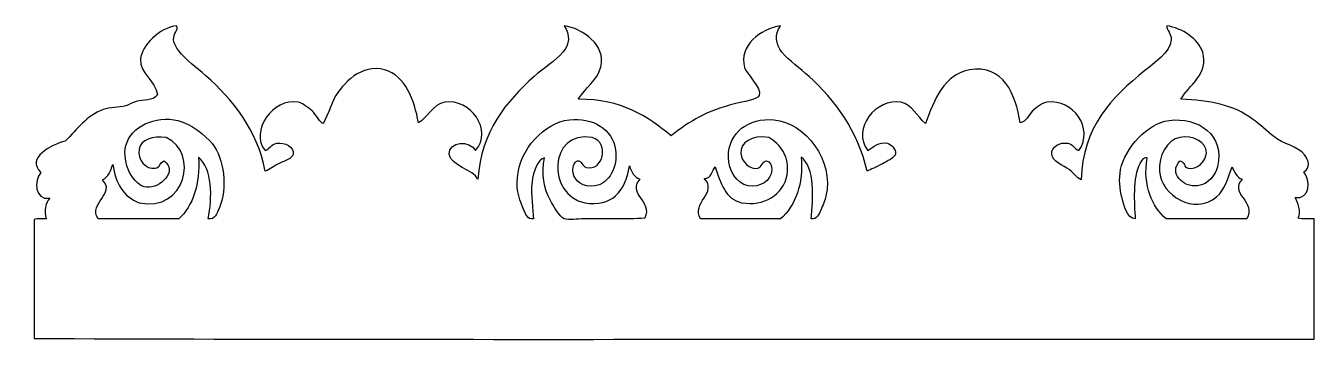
# Model space of a CAD drawing. Header units: centimetres. Extents: x -6.9 to 6.8, y -1.7 to 1.7.
import ezdxf

# ---------------------------------------------------------------- set-up
doc = ezdxf.new("R2010")
doc.units = ezdxf.units.CM
doc.header["$MEASUREMENT"] = 0
doc.layers.add('Layer 1', color=7, linetype='Continuous')

msp = doc.modelspace()

# ---------------------------------------------------------------- linework, layer by layer
at = {"layer": 'Layer 1'}
for points, knots in [([(-5.30138, 1.66754), (-5.27579, 1.61912), (-5.33631, 1.59033), (-5.33263, 1.51919), (-5.33263, 1.51919), (-5.33059, 1.48003), (-5.30194, 1.43336), (-5.27799, 1.40209), (-5.27799, 1.40209), (-5.20481, 1.3066), (-5.08921, 1.22575), (-4.98912, 1.13663), (-4.98912, 1.13663), (-4.70525, 0.88398), (-4.44204, 0.56696), (-4.35671, 0.12169), (-4.35671, 0.12169), (-4.30244, 0.14085), (-4.26273, 0.17601), (-4.20058, 0.20755), (-4.20058, 0.20755), (-4.15184, 0.23229), (-4.0681, 0.25047), (-4.06003, 0.30124), (-4.06003, 0.30124), (-4.04722, 0.38196), (-4.14684, 0.43123), (-4.2318, 0.41834), (-4.2318, 0.41834), (-4.29787, 0.40834), (-4.30739, 0.35656), (-4.35671, 0.34026), (-4.35671, 0.34026), (-4.527, 0.53957), (-4.27371, 0.90766), (-4.0054, 0.85556), (-4.0054, 0.85556), (-3.9705, 0.84879), (-3.89697, 0.79891), (-3.85707, 0.76187), (-3.85707, 0.76187), (-3.82492, 0.73205), (-3.75991, 0.6249), (-3.73997, 0.62913), (-3.73997, 0.62913), (-3.72544, 0.63223), (-3.63366, 0.8754), (-3.62284, 0.89459), (-3.62284, 0.89459), (-3.52965, 1.05958), (-3.33182, 1.26556), (-3.08415, 1.19907), (-3.08415, 1.19907), (-2.86301, 1.13972), (-2.76549, 0.87212), (-2.725, 0.63694), (-2.725, 0.63694), (-2.6274, 0.68165), (-2.57665, 0.8358), (-2.44393, 0.85557), (-2.44393, 0.85557), (-2.17289, 0.89592), (-1.92678, 0.56022), (-2.11601, 0.34027), (-2.11601, 0.34027), (-2.17546, 0.45708), (-2.40525, 0.43835), (-2.39708, 0.30122), (-2.39708, 0.30122), (-2.39012, 0.18451), (-2.13403, 0.13316), (-2.09257, 0.03579), (-2.09257, 0.03579), (-2.05227, 0.54982), (-1.79219, 0.86039), (-1.49141, 1.12881), (-1.49141, 1.12881), (-1.38931, 1.21996), (-1.26604, 1.29203), (-1.18693, 1.38646), (-1.18693, 1.38646), (-1.11568, 1.47147), (-1.10589, 1.57058), (-1.17132, 1.66753), (-1.17132, 1.66753), (-0.98003, 1.63988), (-0.72444, 1.46653), (-0.78093, 1.23031), (-0.78093, 1.23031), (-0.81387, 1.09249), (-0.94942, 1.00277), (-1.02294, 0.8868), (-1.02294, 0.8868), (-0.55979, 0.88931), (-0.28324, 0.70524), (-0.03141, 0.49643), (-0.03141, 0.49643), (0.15745, 0.65253), (0.35335, 0.76726), (0.65566, 0.83997), (0.65566, 0.83997), (0.72032, 0.8555), (0.89074, 0.88421), (0.90548, 0.92585), (0.90548, 0.92585), (0.93543, 1.01038), (0.76885, 1.15358), (0.74935, 1.22253), (0.74935, 1.22253), (0.68281, 1.45759), (0.92265, 1.63502), (1.13191, 1.66754), (1.13191, 1.66754), (1.0692, 1.57165), (1.07653, 1.47445), (1.14752, 1.38647), (1.14752, 1.38647), (1.22459, 1.29093), (1.3403, 1.21751), (1.43639, 1.12882), (1.43639, 1.12882), (1.70862, 0.8776), (1.96111, 0.55004), (2.05319, 0.12168), (2.05319, 0.12168), (2.09372, 0.13734), (2.15296, 0.16618), (2.21715, 0.19973), (2.21715, 0.19973), (2.26271, 0.22352), (2.35275, 0.26558), (2.3577, 0.30903), (2.3577, 0.30903), (2.36241, 0.35065), (2.31042, 0.4082), (2.27182, 0.41833), (2.27182, 0.41833), (2.18078, 0.44227), (2.11585, 0.37285), (2.061, 0.34025), (2.061, 0.34025), (1.88365, 0.57046), (2.15495, 0.90389), (2.41234, 0.85555), (2.41234, 0.85555), (2.53648, 0.83221), (2.58413, 0.70074), (2.67777, 0.62912), (2.67777, 0.62912), (2.76723, 0.87902), (2.87369, 1.1527), (3.14621, 1.19906), (3.14621, 1.19906), (3.50247, 1.25968), (3.63963, 0.93688), (3.68493, 0.63693), (3.68493, 0.63693), (3.7492, 0.64235), (3.77161, 0.71914), (3.81765, 0.76187), (3.81765, 0.76187), (3.85728, 0.79862), (3.91787, 0.8482), (3.97381, 0.85556), (3.97381, 0.85556), (4.24427, 0.89109), (4.47781, 0.57648), (4.30951, 0.34026), (4.30951, 0.34026), (4.2604, 0.35727), (4.25162, 0.40797), (4.19238, 0.41834), (4.19238, 0.41834), (4.10859, 0.433), (4.01635, 0.38355), (4.02064, 0.30124), (4.02064, 0.30124), (4.02479, 0.22099), (4.14367, 0.18498), (4.20802, 0.1373), (4.20802, 0.1373), (4.2612, 0.09785), (4.28327, 0.05549), (4.33293, 0.028), (4.33293, 0.028), (4.35107, 0.59259), (4.66082, 0.91048), (5.01216, 1.19129), (5.01216, 1.19129), (5.10722, 1.26725), (5.28492, 1.38579), (5.29323, 1.51919), (5.29323, 1.51919), (5.29765, 1.58978), (5.24354, 1.6147), (5.24637, 1.66754), (5.24637, 1.66754), (5.40824, 1.64333), (5.5843, 1.52808), (5.62893, 1.38647), (5.62893, 1.38647), (5.69867, 1.1652), (5.47888, 1.02682), (5.39469, 0.8868), (5.39469, 0.8868), (5.70833, 0.87365), (5.94706, 0.83015), (6.15984, 0.67601), (6.15984, 0.67601), (6.24369, 0.61526), (6.31198, 0.54734), (6.38624, 0.48863), (6.38624, 0.48863), (6.48424, 0.41116), (6.64103, 0.38608), (6.71416, 0.29345), (6.71416, 0.29345), (6.75993, 0.23545), (6.77946, 0.15835), (6.70635, 0.11388), (6.70635, 0.11388), (6.77527, 0.03183), (6.77948, -0.18423), (6.61266, -0.15938), (6.61266, -0.15938), (6.64182, -0.21134), (6.68275, -0.30654), (6.64391, -0.37798), (6.64391, -0.37798), (6.68667, -0.39507), (6.76019, -0.38142), (6.81565, -0.38579), (6.81565, -0.38579), (6.81663, -0.74991), (6.81509, -1.27728), (6.81565, -1.66621), (6.81565, -1.66621), (2.27466, -1.66102), (-2.28813, -1.67663), (-6.81603, -1.6584), (-6.81603, -1.6584), (-6.81603, -1.23679), (-6.81603, -0.8152), (-6.81603, -0.39361), (-6.81603, -0.39361), (-6.78798, -0.37739), (-6.7316, -0.38956), (-6.69112, -0.38578), (-6.69112, -0.38578), (-6.71102, -0.3032), (-6.6948, -0.21081), (-6.65204, -0.16718), (-6.65204, -0.16718), (-6.81341, -0.19033), (-6.82185, 0.02313), (-6.74573, 0.10608), (-6.74573, 0.10608), (-6.90676, 0.26441), (-6.63691, 0.39998), (-6.48811, 0.44178), (-6.48811, 0.44178), (-6.34992, 0.56934), (-6.26639, 0.7115), (-6.08211, 0.77748), (-6.08211, 0.77748), (-6.00752, 0.8042), (-5.92222, 0.79452), (-5.84012, 0.81653), (-5.84012, 0.81653), (-5.803, 0.82645), (-5.76937, 0.85222), (-5.73079, 0.86339), (-5.73079, 0.86339), (-5.65417, 0.88554), (-5.55265, 0.86241), (-5.50436, 0.93366), (-5.50436, 0.93366), (-5.52735, 1.08802), (-5.69526, 1.15811), (-5.68393, 1.31622), (-5.68393, 1.31622), (-5.67412, 1.45304), (-5.47889, 1.64907), (-5.30138, 1.66754)], [0, 0, 0, 0, 0.01388889, 0.01388889, 0.01388889, 0.01388889, 0.02777778, 0.02777778, 0.02777778, 0.02777778, 0.04166667, 0.04166667, 0.04166667, 0.04166667, 0.05555556, 0.05555556, 0.05555556, 0.05555556, 0.06944444, 0.06944444, 0.06944444, 0.06944444, 0.08333333, 0.08333333, 0.08333333, 0.08333333, 0.09722222, 0.09722222, 0.09722222, 0.09722222, 0.11111111, 0.11111111, 0.11111111, 0.11111111, 0.125, 0.125, 0.125, 0.125, 0.13888889, 0.13888889, 0.13888889, 0.13888889, 0.15277778, 0.15277778, 0.15277778, 0.15277778, 0.16666667, 0.16666667, 0.16666667, 0.16666667, 0.18055556, 0.18055556, 0.18055556, 0.18055556, 0.19444444, 0.19444444, 0.19444444, 0.19444444, 0.20833333, 0.20833333, 0.20833333, 0.20833333, 0.22222222, 0.22222222, 0.22222222, 0.22222222, 0.23611111, 0.23611111, 0.23611111, 0.23611111, 0.25, 0.25, 0.25, 0.25, 0.26388889, 0.26388889, 0.26388889, 0.26388889, 0.27777778, 0.27777778, 0.27777778, 0.27777778, 0.29166667, 0.29166667, 0.29166667, 0.29166667, 0.30555556, 0.30555556, 0.30555556, 0.30555556, 0.31944444, 0.31944444, 0.31944444, 0.31944444, 0.33333333, 0.33333333, 0.33333333, 0.33333333, 0.34722222, 0.34722222, 0.34722222, 0.34722222, 0.36111111, 0.36111111, 0.36111111, 0.36111111, 0.375, 0.375, 0.375, 0.375, 0.38888889, 0.38888889, 0.38888889, 0.38888889, 0.40277778, 0.40277778, 0.40277778, 0.40277778, 0.41666667, 0.41666667, 0.41666667, 0.41666667, 0.43055556, 0.43055556, 0.43055556, 0.43055556, 0.44444444, 0.44444444, 0.44444444, 0.44444444, 0.45833333, 0.45833333, 0.45833333, 0.45833333, 0.47222222, 0.47222222, 0.47222222, 0.47222222, 0.48611111, 0.48611111, 0.48611111, 0.48611111, 0.5, 0.5, 0.5, 0.5, 0.51388889, 0.51388889, 0.51388889, 0.51388889, 0.52777778, 0.52777778, 0.52777778, 0.52777778, 0.54166667, 0.54166667, 0.54166667, 0.54166667, 0.55555556, 0.55555556, 0.55555556, 0.55555556, 0.56944444, 0.56944444, 0.56944444, 0.56944444, 0.58333333, 0.58333333, 0.58333333, 0.58333333, 0.59722222, 0.59722222, 0.59722222, 0.59722222, 0.61111111, 0.61111111, 0.61111111, 0.61111111, 0.625, 0.625, 0.625, 0.625, 0.63888889, 0.63888889, 0.63888889, 0.63888889, 0.65277778, 0.65277778, 0.65277778, 0.65277778, 0.66666667, 0.66666667, 0.66666667, 0.66666667, 0.68055556, 0.68055556, 0.68055556, 0.68055556, 0.69444444, 0.69444444, 0.69444444, 0.69444444, 0.70833333, 0.70833333, 0.70833333, 0.70833333, 0.72222222, 0.72222222, 0.72222222, 0.72222222, 0.73611111, 0.73611111, 0.73611111, 0.73611111, 0.75, 0.75, 0.75, 0.75, 0.76388889, 0.76388889, 0.76388889, 0.76388889, 0.77777778, 0.77777778, 0.77777778, 0.77777778, 0.79166667, 0.79166667, 0.79166667, 0.79166667, 0.80555556, 0.80555556, 0.80555556, 0.80555556, 0.81944444, 0.81944444, 0.81944444, 0.81944444, 0.83333333, 0.83333333, 0.83333333, 0.83333333, 0.84722222, 0.84722222, 0.84722222, 0.84722222, 0.86111111, 0.86111111, 0.86111111, 0.86111111, 0.875, 0.875, 0.875, 0.875, 0.88888889, 0.88888889, 0.88888889, 0.88888889, 0.90277778, 0.90277778, 0.90277778, 0.90277778, 0.91666667, 0.91666667, 0.91666667, 0.91666667, 0.93055556, 0.93055556, 0.93055556, 0.93055556, 0.94444444, 0.94444444, 0.94444444, 0.94444444, 0.95833333, 0.95833333, 0.95833333, 0.95833333, 0.97222222, 0.97222222, 0.97222222, 0.97222222, 1, 1, 1, 1]), ([(-4.84854, -0.27652), (-4.75138, -0.0539), (-4.79742, 0.25511), (-4.91881, 0.41052), (-4.91881, 0.41052), (-4.98924, 0.50069), (-5.15326, 0.62891), (-5.28576, 0.66034), (-5.28576, 0.66034), (-5.52706, 0.71762), (-5.78749, 0.5929), (-5.84009, 0.39488), (-5.84009, 0.39488), (-5.88888, 0.21121), (-5.7591, -0.03629), (-5.62146, -0.05012), (-5.62146, -0.05012), (-5.47268, -0.0651), (-5.28343, 0.12914), (-5.43408, 0.23095), (-5.43408, 0.23095), (-5.49136, 0.20833), (-5.46858, 0.16306), (-5.52777, 0.15287), (-5.52777, 0.15287), (-5.62609, 0.13591), (-5.72361, 0.24278), (-5.69951, 0.35586), (-5.69951, 0.35586), (-5.67755, 0.4591), (-5.5606, 0.49733), (-5.41064, 0.4808), (-5.41064, 0.4808), (-5.05811, 0.3148), (-5.2045, -0.32007), (-5.69951, -0.21408), (-5.69951, -0.21408), (-5.86757, -0.15309), (-5.94901, -0.00554), (-5.98058, 0.19192), (-5.98058, 0.19192), (-6.00135, 0.12162), (-6.029, 0.05815), (-6.08988, 0.02798), (-6.08988, 0.02798), (-5.94153, -0.11804), (-6.24223, -0.21493), (-6.13674, -0.38583), (-6.13674, -0.38583), (-5.85046, -0.38583), (-5.56418, -0.38583), (-5.27793, -0.38583), (-5.27793, -0.38583), (-5.12569, -0.25264), (-5.04904, -0.00819), (-5.06711, 0.26997), (-5.06711, 0.26997), (-4.92228, 0.15366), (-4.91516, -0.16389), (-4.96562, -0.38583), (-4.96562, -0.38583), (-4.89058, -0.40034), (-4.86844, -0.32205), (-4.84854, -0.27652)], [0, 0, 0, 0, 0.05882353, 0.05882353, 0.05882353, 0.05882353, 0.11764706, 0.11764706, 0.11764706, 0.11764706, 0.17647059, 0.17647059, 0.17647059, 0.17647059, 0.23529412, 0.23529412, 0.23529412, 0.23529412, 0.29411765, 0.29411765, 0.29411765, 0.29411765, 0.35294118, 0.35294118, 0.35294118, 0.35294118, 0.41176471, 0.41176471, 0.41176471, 0.41176471, 0.47058824, 0.47058824, 0.47058824, 0.47058824, 0.52941176, 0.52941176, 0.52941176, 0.52941176, 0.58823529, 0.58823529, 0.58823529, 0.58823529, 0.64705882, 0.64705882, 0.64705882, 0.64705882, 0.70588235, 0.70588235, 0.70588235, 0.70588235, 0.76470588, 0.76470588, 0.76470588, 0.76470588, 0.82352941, 0.82352941, 0.82352941, 0.82352941, 0.88235294, 0.88235294, 0.88235294, 0.88235294, 1, 1, 1, 1]), ([(-0.93705, 0.16071), (-0.98227, 0.17243), (-0.98462, 0.23786), (-1.03074, 0.23098), (-1.03074, 0.23098), (-1.07326, 0.22463), (-1.08376, 0.14377), (-1.0776, 0.10604), (-1.0776, 0.10604), (-1.06249, 0.01365), (-0.9729, -0.05245), (-0.84334, -0.03451), (-0.84334, -0.03451), (-0.69017, -0.01326), (-0.6004, 0.17136), (-0.62474, 0.34805), (-0.62474, 0.34805), (-0.65461, 0.56501), (-0.87154, 0.69844), (-1.1166, 0.66817), (-1.1166, 0.66817), (-1.38822, 0.63459), (-1.64556, 0.35816), (-1.67093, 0.05137), (-1.67093, 0.05137), (-1.68329, -0.09817), (-1.64355, -0.20001), (-1.60066, -0.29214), (-1.60066, -0.29214), (-1.58637, -0.32288), (-1.56618, -0.39903), (-1.49917, -0.38583), (-1.49917, -0.38583), (-1.50242, -0.28706), (-1.52949, -0.13368), (-1.51478, 0.00454), (-1.51478, 0.00454), (-1.50253, 0.11974), (-1.45197, 0.24714), (-1.38206, 0.26216), (-1.38206, 0.26216), (-1.41696, 0.09214), (-1.38897, -0.06404), (-1.31959, -0.19065), (-1.31959, -0.19065), (-1.2912, -0.24251), (-1.21593, -0.37194), (-1.17129, -0.38583), (-1.17129, -0.38583), (-1.11935, -0.40202), (-1.02913, -0.38583), (-0.96047, -0.38583), (-0.96047, -0.38583), (-0.73526, -0.38583), (-0.51732, -0.39226), (-0.31248, -0.37802), (-0.31248, -0.37802), (-0.22914, -0.19411), (-0.50761, -0.11595), (-0.36709, 0.03579), (-0.36709, 0.03579), (-0.42683, 0.05936), (-0.45718, 0.11225), (-0.47642, 0.17631), (-0.47642, 0.17631), (-0.51764, -0.097), (-0.67017, -0.26449), (-0.95267, -0.21406), (-0.95267, -0.21406), (-1.35351, -0.14249), (-1.34499, 0.55781), (-0.87459, 0.48082), (-0.87459, 0.48082), (-0.67889, 0.41987), (-0.76221, 0.11528), (-0.93705, 0.16071)], [0, 0, 0, 0, 0.05, 0.05, 0.05, 0.05, 0.1, 0.1, 0.1, 0.1, 0.15, 0.15, 0.15, 0.15, 0.2, 0.2, 0.2, 0.2, 0.25, 0.25, 0.25, 0.25, 0.3, 0.3, 0.3, 0.3, 0.35, 0.35, 0.35, 0.35, 0.4, 0.4, 0.4, 0.4, 0.45, 0.45, 0.45, 0.45, 0.5, 0.5, 0.5, 0.5, 0.55, 0.55, 0.55, 0.55, 0.6, 0.6, 0.6, 0.6, 0.65, 0.65, 0.65, 0.65, 0.7, 0.7, 0.7, 0.7, 0.75, 0.75, 0.75, 0.75, 0.8, 0.8, 0.8, 0.8, 0.85, 0.85, 0.85, 0.85, 0.9, 0.9, 0.9, 0.9, 1, 1, 1, 1]), ([(1.56131, -0.2921), (1.58221, -0.2459), (1.60682, -0.18314), (1.61595, -0.14377), (1.61595, -0.14377), (1.70339, 0.23202), (1.39709, 0.63874), (1.06165, 0.66818), (1.06165, 0.66818), (0.79289, 0.69178), (0.57455, 0.53523), (0.57757, 0.26998), (0.57757, 0.26998), (0.57916, 0.13361), (0.66147, -0.01016), (0.78839, -0.0345), (0.78839, -0.0345), (0.90893, -0.05762), (1.03705, 0.01659), (1.03821, 0.13727), (1.03821, 0.13727), (1.03863, 0.18045), (1.02429, 0.22868), (0.98357, 0.23096), (0.98357, 0.23096), (0.93936, 0.23339), (0.93383, 0.16177), (0.88988, 0.15288), (0.88988, 0.15288), (0.81016, 0.13682), (0.71309, 0.22127), (0.71031, 0.30901), (0.71031, 0.30901), (0.70658, 0.42633), (0.81744, 0.50779), (1.00699, 0.48078), (1.00699, 0.48078), (1.12947, 0.40749), (1.23469, 0.27377), (1.20217, 0.08258), (1.20217, 0.08258), (1.16611, -0.12959), (0.94976, -0.25767), (0.71811, -0.2141), (0.71811, -0.2141), (0.54944, -0.18235), (0.48943, -0.00032), (0.43704, 0.16846), (0.43704, 0.16846), (0.39701, 0.12785), (0.40291, 0.04127), (0.31994, 0.04355), (0.31994, 0.04355), (0.46951, -0.10782), (0.17749, -0.21344), (0.28089, -0.38584), (0.28089, -0.38584), (0.56458, -0.38584), (0.84821, -0.38584), (1.1319, -0.38584), (1.1319, -0.38584), (1.2874, -0.25188), (1.38299, -0.00341), (1.35053, 0.26996), (1.35053, 0.26996), (1.50216, 0.16347), (1.47965, -0.17734), (1.45983, -0.38584), (1.45983, -0.38584), (1.51889, -0.39918), (1.54424, -0.32988), (1.56131, -0.2921)], [0, 0, 0, 0, 0.05263158, 0.05263158, 0.05263158, 0.05263158, 0.10526316, 0.10526316, 0.10526316, 0.10526316, 0.15789474, 0.15789474, 0.15789474, 0.15789474, 0.21052632, 0.21052632, 0.21052632, 0.21052632, 0.26315789, 0.26315789, 0.26315789, 0.26315789, 0.31578947, 0.31578947, 0.31578947, 0.31578947, 0.36842105, 0.36842105, 0.36842105, 0.36842105, 0.42105263, 0.42105263, 0.42105263, 0.42105263, 0.47368421, 0.47368421, 0.47368421, 0.47368421, 0.52631579, 0.52631579, 0.52631579, 0.52631579, 0.57894737, 0.57894737, 0.57894737, 0.57894737, 0.63157895, 0.63157895, 0.63157895, 0.63157895, 0.68421053, 0.68421053, 0.68421053, 0.68421053, 0.73684211, 0.73684211, 0.73684211, 0.73684211, 0.78947368, 0.78947368, 0.78947368, 0.78947368, 0.84210526, 0.84210526, 0.84210526, 0.84210526, 0.89473684, 0.89473684, 0.89473684, 0.89473684, 1, 1, 1, 1]), ([(5.57429, -0.03448), (5.69436, -0.02062), (5.76355, 0.08524), (5.78511, 0.16851), (5.78511, 0.16851), (5.87242, 0.50596), (5.57405, 0.70305), (5.26981, 0.66037), (5.26981, 0.66037), (5.04145, 0.62836), (4.80174, 0.37361), (4.75451, 0.13729), (4.75451, 0.13729), (4.73498, 0.03947), (4.74342, -0.06991), (4.77012, -0.16722), (4.77012, -0.16722), (4.79047, -0.2413), (4.82214, -0.37934), (4.91067, -0.38582), (4.91067, -0.38582), (4.89808, -0.22337), (4.88159, 0.05466), (4.95753, 0.19973), (4.95753, 0.19973), (4.97015, 0.22381), (4.99997, 0.27268), (5.03561, 0.26217), (5.03561, 0.26217), (4.98891, -0.03752), (5.09014, -0.25541), (5.2386, -0.38582), (5.2386, -0.38582), (5.52488, -0.38582), (5.81116, -0.38582), (6.09741, -0.38582), (6.09741, -0.38582), (6.20883, -0.20818), (5.9004, -0.11187), (6.05055, 0.03579), (6.05055, 0.03579), (5.98753, 0.05344), (5.96718, 0.11374), (5.94125, 0.16851), (5.94125, 0.16851), (5.89447, 0.03693), (5.8633, -0.07925), (5.77731, -0.15158), (5.77731, -0.15158), (5.54019, -0.35105), (5.18644, -0.1383), (5.16832, 0.12168), (5.16832, 0.12168), (5.15692, 0.28503), (5.2456, 0.45347), (5.38692, 0.4808), (5.38692, 0.4808), (5.52334, 0.50718), (5.66748, 0.4331), (5.66799, 0.31684), (5.66799, 0.31684), (5.66839, 0.23045), (5.56221, 0.12975), (5.47281, 0.15288), (5.47281, 0.15288), (5.42238, 0.1659), (5.44619, 0.21524), (5.38693, 0.23096), (5.38693, 0.23096), (5.26172, 0.10147), (5.41758, -0.0526), (5.57429, -0.03448)], [0, 0, 0, 0, 0.05263158, 0.05263158, 0.05263158, 0.05263158, 0.10526316, 0.10526316, 0.10526316, 0.10526316, 0.15789474, 0.15789474, 0.15789474, 0.15789474, 0.21052632, 0.21052632, 0.21052632, 0.21052632, 0.26315789, 0.26315789, 0.26315789, 0.26315789, 0.31578947, 0.31578947, 0.31578947, 0.31578947, 0.36842105, 0.36842105, 0.36842105, 0.36842105, 0.42105263, 0.42105263, 0.42105263, 0.42105263, 0.47368421, 0.47368421, 0.47368421, 0.47368421, 0.52631579, 0.52631579, 0.52631579, 0.52631579, 0.57894737, 0.57894737, 0.57894737, 0.57894737, 0.63157895, 0.63157895, 0.63157895, 0.63157895, 0.68421053, 0.68421053, 0.68421053, 0.68421053, 0.73684211, 0.73684211, 0.73684211, 0.73684211, 0.78947368, 0.78947368, 0.78947368, 0.78947368, 0.84210526, 0.84210526, 0.84210526, 0.84210526, 0.89473684, 0.89473684, 0.89473684, 0.89473684, 1, 1, 1, 1])]:
    msp.add_open_spline(points, degree=3, knots=knots, dxfattribs=at)

doc.saveas('drawing.dxf')
